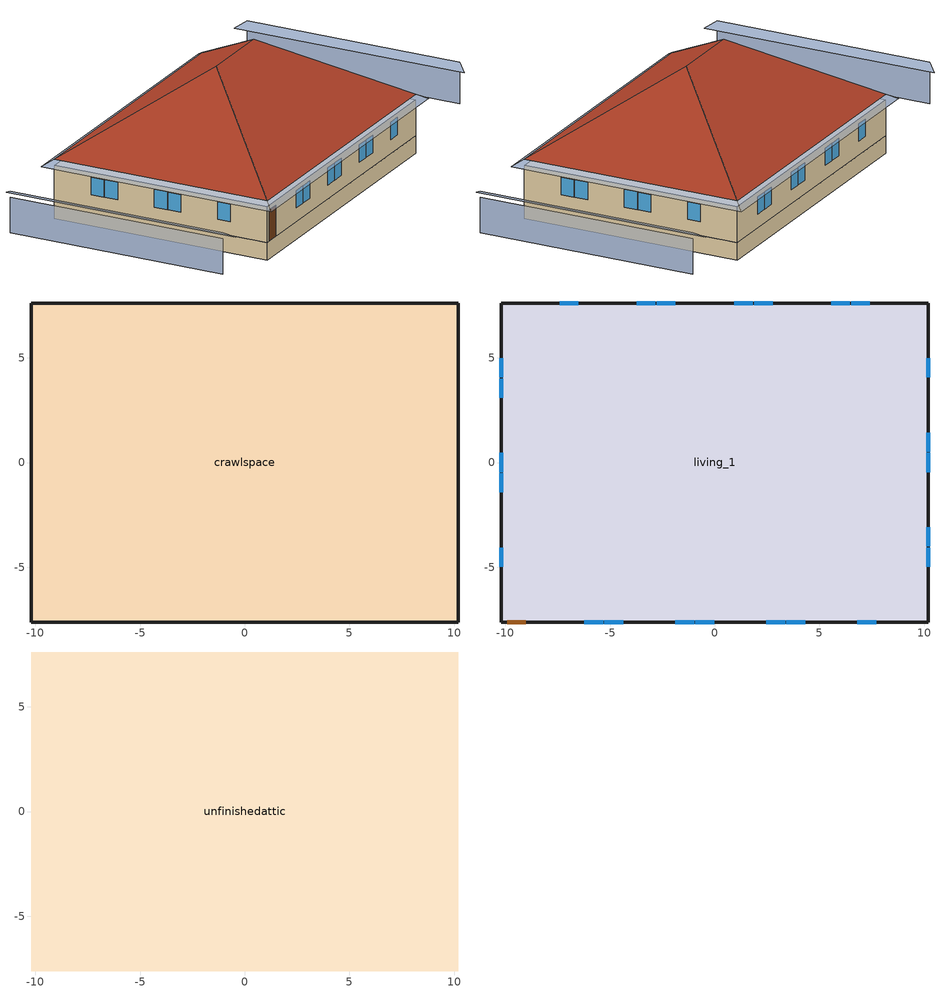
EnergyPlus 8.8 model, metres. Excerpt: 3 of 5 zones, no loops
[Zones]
crawlspace
 floor foundation (GrndUninsUnfinCSFloor): -10.21,7.62 10.21,7.62 10.21,-7.62 -10.21,-7.62 z-1.22
 wall outside (CSRimJoist): -10.21,7.62 -10.21,-7.62 10.21,-7.62 10.21,7.62 -10.21,7.62 z-0.27:0
 wall foundation (GrndInsUnfinCSWall): -10.21,7.62 -10.21,-7.62 10.21,-7.62 10.21,7.62 -10.21,7.62 z-1.22:0
living_1
 floor to crawlspace (UnfinCSInsFinFloor): -10.21,7.62 10.21,7.62 10.21,-7.62 -10.21,-7.62 z0
 wall outside (ExtInsFinWall): -10.21,7.62 -10.21,-7.62 10.21,-7.62 10.21,7.62 -10.21,7.62 z0:2.44
 window (left-Glass): -10.21,4.98 -10.21,4.07 / -10.21,4.01 -10.21,3.09 / -10.21,0.46 -10.21,-0.46 / -10.21,-0.52 -10.21,-1.43 / -10.21,-4.07 -10.21,-4.98 z0.91:2.13
 window (front-Glass): -6.23,-7.62 -5.34,-7.62 / -5.28,-7.62 -4.38,-7.62 / -1.88,-7.62 -0.99,-7.62 / -0.93,-7.62 -0.03,-7.62 / 2.47,-7.62 3.36,-7.62 / 3.42,-7.62 4.32,-7.62 / 6.82,-7.62 7.71,-7.62 z0.94:2.13
 window (right-Glass): 10.21,-4.01 10.21,-3.09 / 10.21,-4.98 10.21,-4.07 / 10.21,0.52 10.21,1.43 / 10.21,-0.46 10.21,0.46 / 10.21,4.07 10.21,4.98 z0.91:2.13
 window (back-Glass): 6.46,7.62 5.57,7.62 / 7.42,7.62 6.52,7.62 / 1.81,7.62 0.92,7.62 / 2.77,7.62 1.88,7.62 / -2.83,7.62 -3.73,7.62 / -1.88,7.62 -2.77,7.62 / -6.52,7.62 -7.42,7.62 z0.94:2.13
 door (livingDoors): -9.91,-7.62 -9.04,-7.62 z0:2.13
unfinishedattic
 floor to living_1 (FinInsUnfinUAFloor): -10.21,7.62 10.21,7.62 10.21,-7.62 -10.21,-7.62 z2.44
 roof outside (UnfinInsExtRoof): -10.21,-7.62,2.84 10.21,-7.62,2.84 2.59,0,7.92 -2.59,0,7.92; 10.21,-7.62,2.84 10.21,7.62,2.84 2.59,0,7.92; 10.21,7.62,2.84 -10.21,7.62,2.84 -2.59,0,7.92 2.59,0,7.92; -10.21,7.62,2.84 -10.21,-7.62,2.84 -2.59,0,7.92
shading: 16.31,7.62 16.31,-7.62 / -16.31,-7.62 -16.31,7.62 z0:2.44; -10.82,-8.23,2.44 10.82,-8.23,2.44 10.21,-7.62,2.84 -10.21,-7.62,2.84; 10.82,-8.23,2.44 10.82,8.23,2.44 10.21,7.62,2.84 10.21,-7.62,2.84; 10.82,8.23,2.44 -10.82,8.23,2.44 -10.21,7.62,2.84 10.21,7.62,2.84; -10.82,8.23,2.44 -10.82,-8.23,2.44 -10.21,-7.62,2.84 -10.21,7.62,2.84; -15.7,-8.23,2.44 -15.7,8.23,2.44 -16.31,7.62,2.84 -16.31,-7.62,2.84; 15.7,8.23,2.44 15.7,-8.23,2.44 16.31,-7.62,2.84 16.31,7.62,2.84
[Building]
Atlanta Hartsfield Intl Ap GA 3350 sqft: North Axis {deg}=180; Terrain=Suburbs; Loads Convergence Tolerance Value=0.05; Temperature Convergence Tolerance Value {deltaC}=0.05; Solar Distribution (FullExterior = Shading from/on exterior surfaces.  All interior direct solar falls on the floor and is absorbed according to the floor's absorptivity.  The reflected beam solar from the floor is added to the transmitted diffuse radiation, which is distributed uniformly to all interior surfaces.)=FullExterior; Maximum Number of Warmup Days=50
[Site:Location]
Atlanta Hartsfield Intl Ap GA: Latitude {deg}=33.63; Longitude {deg}=-84.43; Time Zone {hr}=-7; Elevation {m}=308
[Site:GroundTemperature:BuildingSurface]
12.6009, 10.8741, 10.7358, 11.5553, 14.8449, 18.1192, 20.9579, 22.7562, 22.9089, 21.4464, 18.6801, 15.5062
[Site:GroundTemperature:Deep]
16.6556, 16.6556, 16.6556, 16.6556, 16.6556, 16.6556, 16.6556, 16.6556, 16.6556, 16.6556, 16.6556, 16.6556
[Site:WaterMainsTemperature]
Calculation Method=Correlation; Annual Average Outdoor Air Temperature {C}=16.6556; Maximum Difference In Monthly Average Outdoor Air Temperature {deltaC}=22.5778
[SizingPeriod:WeatherFileDays]
Plant DD: Begin Month=1; Begin Day of Month=1; End Month=1; End Day of Month=1; Day of Week for Start Day=Tuesday; Use Weather File Daylight Saving Period=Yes; Use Weather File Rain and Snow Indicators=No
[Material] Roughness=Rough
Name | Thickness {m} | Conductivity {W/m-K} | Density {kg/m^3} | Specific Heat {J/kg-K} | Thermal Absorptance | Solar Absorptance | Visible Absorptance | Density {kg/m} | Visible Absorptance  (Rough estimate of mean value based on visible spectrum for white paint, from Introduction to Heat Transfer, 3rd Ed. by F.P.Incropera and D.P.DeWitt, Fig. 12.23)
CarpetBareLayer | 0.0127 | 0.0433444 | 54.468 | 1339.84 | 0.9 | 0.9
CeilingMass | 0.0127 | 0.160291 | 801 | 837.4 | 0.9 | 0.3 | 0.1
Concrete-8in | 0.2032 | 1.31141 | 2242.8 | 837.4 | 0.9
CrawlCeilingIns | 0.23495 | 2.59817 | 67.6416 | 1211.14
CSJoistandCavity | 0.23495 | 0.211257 | 108.739 | 1149.39
CWallIns | 0.0254 | 0.02885 | 32.04 | 1214.23
DoorMaterial | 0.04445 | 0.0612267 | 512.64 | 1214.23
ExteriorFinish | 0.009525 | 0.089435 | 177.822 | 1046.75 | 0.9 | 0.3 | 0.3
ExtWallMass; PartitionWallMass | 0.0127 | 0.160291 | 801 | 837.4 | 0.9 | 0.5 | 0.1
FloorMass | 0.015875 | 0.115458 | 544.68 | 1214.23 | 0.9 | 0.6
Plywood-1_2in | 0.0127 | 0.115458 | 512.64 | 1214.23
Plywood-3_2in | 0.0381 | 0.115458 | 512.64 | 1214.23
Plywood-3_4in | 0.01905 | 0.115458 | 512.64 | 1214.23
RoofingMaterial | 0.0094488 | 0.162714 | 1121.4 | 1465.45 | 0.91 | 0.85 | 0.85
Soil-1in | 0.0254 | 1.731 | 1842.3 | 418.7
StudandAirWall | 0.0889 | 0.442568 | 82.9864 | 1211.8
StudandCavity | 0.0889 | 0.054245 | 162.403 | 1178.92
UAAdditionalCeilingIns | 0.128269 | 0.0411113 | 16.02 | 1046.75
UARoofIns | 0.18415 | 8.12497 | 36.9521 | 1208.18
UATrussandIns | 0.0889 | 0.0436674 | 50.7834 | 1165.1
LivingFurnitureMaterial | 0.1524 | 0.115458 |  | 1214.23 | 0.9 | 0.6 |  | 640.8 | 0.1
[Construction]
GrndInsUnfinCSWall: Concrete-8in
GrndUninsUnfinCSFloor: Soil-1in
UnfinCSInsFinFloor: CrawlCeilingIns, Plywood-3_4in, FloorMass, CarpetBareLayer
CSRimJoist: ExteriorFinish, Plywood-3_2in, CSJoistandCavity
ExtInsFinWall: ExteriorFinish, Plywood-1_2in, StudandCavity, ExtWallMass
FinUninsFinWall: PartitionWallMass, StudandAirWall, PartitionWallMass
FinInsUnfinUAFloor: CeilingMass, UATrussandIns, UAAdditionalCeilingIns
UnfinInsExtRoof: RoofingMaterial, Plywood-3_4in, UARoofIns
Front-Glass: Front-Win
Back-Glass: Back-Win
Left-Glass: Left-Win
Right-Glass: Right-Win
LivingDoors: DoorMaterial
LivingFurniture: LivingFurnitureMaterial
[WindowMaterial:SimpleGlazingSystem] U-Factor {W/m2-K}=2.09529; Solar Heat Gain Coefficient=0.210721
Front-Win; Back-Win; Left-Win; Right-Win
[WindowProperty:ShadingControl]
WindowShadingControl: Shading Type=InteriorShade; Shading Control Type=OnIfScheduleAllows; Schedule=WindowShadingSchedule; Shading Control is Scheduled=Yes; Glare Control is Active=No; Shading Device Material=CoolingShade
[WindowMaterial:Shade]
CoolingShade: Solar Transmittance=0.999; Solar Reflectance=0.00099; Visible Transmittance=0.999; Visible Reflectance=0.00099; Thermal Hemispherical Emissivity=0.00001; Thermal Transmittance=0.999; Thickness {m}=0.0001; Conductivity {W/m-K}=10000; Shade to Glass Distance {m}=0.001; Top Opening Multiplier=0; Bottom Opening Multiplier=0; Left-Side Opening Multiplier=0; Right-Side Opening Multiplier=0; Airflow Permeability=0
[Foundation:Kiva:Settings]
Soil Conductivity {W/m-K}=1.731; Soil Density {kg/m3}=1842.3; Soil Specific Heat {J/kg-K}=418.7; Ground Solar Absorptivity=0.9; Ground Thermal Absorptivity=0.9; Ground Surface Roughness {m}=0.03; Far-Field Width {m}=25; Deep-Ground Boundary Condition=ZeroFlux; Deep-Ground Depth {m}=40; Minimum Cell Dimension {m}=0.02; Maximum Cell Growth Coefficient=1.5; Simulation Timestep=Hourly
[EnergyManagementSystem:Sensor]
Sensor_HeatingSeasonSchedule: HeatingSeasonSchedule; Schedule Value
Sensor_CoolingSeasonSchedule: CoolingSeasonSchedule; Schedule Value
CeilingFan_sch_1: CeilingFan_1; Schedule Value
Hout_1: Site Outdoor Air Enthalpy
Pbar_1: Site Outdoor Air Barometric Pressure
Wout_1: Site Outdoor Air Humidity Ratio
Vwind_1: Site Wind Speed
WH_sch_1: AlwaysOn; Schedule Value
Range_sch_1: RangeHood_1; Schedule Value
Bath_sch_1: BathExhaust_1; Schedule Value
Clothes_dryer_sch_1: ClothesDryerExhaust_1; Schedule Value
NVAvail_1: NatVent_1; Schedule Value
NVSP_1: NatVentTemp_1; Schedule Value
AHZone_T_Sensor_1: crawlspace; Zone Air Temperature
AHZone_W_Sensor_1: crawlspace; Zone Mean Air Humidity Ratio
PVPwr: PV System; Generator Produced DC Electric Power
S_LeakSens_1: SupplySensibleLeakageToLiving_1; Other Equipment Convective Heating Energy
S_LeakLat_1: SupplyLatentLeakageToLiving_1; Other Equipment Latent Gain Energy
S_CondSens_1: SupplyDuctConductionToLiving_1; Other Equipment Convective Heating Energy
R_LeakSens_1: ReturnSensibleLeakageEquip_1; Other Equipment Convective Heating Energy
R_LeakLat_1: ReturnLatentLeakageEquip_1; Other Equipment Latent Gain Energy
R_CondSens_1: ReturnDuctConductionToPlenum_1; Other Equipment Convective Heating Energy
Q_H_FuelOil_1: EMS; Heating FuelOil_1
Q_H_Propane_1: EMS; Heating Propane_1
pv_generation_bldg_1: Photovoltaic:ElectricityProduced
pv_inverter_losses_1: PowerConversion:ElectricityProduced
[EnergyManagementSystem:Actuator]
SupplyFanAvailabilityOverride_1: SupplyFanAvailability_1; Schedule:Constant; Schedule Value
CeilingFanScheduleOverride_1: CeilingFansMaster_1; Schedule:Constant; Schedule Value
WholeHouseFanPowerOverride_1: House Exhaust Fan Load_1; ElectricEquipment; Electric Power Level
RangeHoodFanPowerOverride_1: Range Hood Fan Load_1; ElectricEquipment; Electric Power Level
BathExhaustFanPowerOverride_1: Bath Exhaust Fan Load_1; ElectricEquipment; Electric Power Level
NatVentFlow_1: Natural Ventilation_1; Zone Ventilation; Air Exchange Flow Rate
InfilFlow_1: Living Infiltration_1; Zone Infiltration; Air Exchange Flow Rate
SupplyLeakSensibleActuator_1: SupplySensibleLeakageToLiving_1; OtherEquipment; Power Level
SupplyLeakLatentActuator_1: SupplyLatentLeakageToLiving_1; OtherEquipment; Power Level
SupplyDuctLoadToLivingActuator_1: SupplyDuctConductionToLiving_1; OtherEquipment; Power Level
ConductionToAHZoneActuator_1: SupplyDuctConductionToAHZone_1; OtherEquipment; Power Level
ReturnDuctLoadToPlenumActuator_1: ReturnDuctConductionToPlenum_1; OtherEquipment; Power Level
ReturnConductionToAHZoneActuator_1: ReturnDuctConductionToAHZone_1; OtherEquipment; Power Level
SensibleLeakageToAHZoneActuator_1: SupplySensibleLeakageToAHZone_1; OtherEquipment; Power Level
LatentLeakageToAHZoneActuator_1: SupplyLatentLeakageToAHZone_1; OtherEquipment; Power Level
ReturnSensibleLeakageActuator_1: ReturnSensibleLeakageEquip_1; OtherEquipment; Power Level
ReturnLatentLeakageActuator_1: ReturnLatentLeakageEquip_1; OtherEquipment; Power Level
AHZoneToLivingFlowRateActuator_1: AHZoneToLivingZoneMixing_1; ZoneMixing; Air Exchange Flow Rate
LivingToAHZoneFlowRateActuator_1: LivingZoneToAHZoneMixing_1; ZoneMixing; Air Exchange Flow Rate
InvEff: InverterCurve; Curve; Curve Result
[EnergyManagementSystem:ProgramCallingManager]
FanAvailabilityProgramManager_1: AfterPredictorBeforeHVACManagers; SupplyFanScheduleProgram_1
CeilingFanProgramManager_1: BeginTimestepBeforePredictor; CeilingFanScheduleProgram_1
AirflowCalculator_1: BeginTimestepBeforePredictor; InfiltrationProgram_1; NaturalVentilationProgram_1
DuctLeakageCallingManager_1: EndOfSystemTimestepAfterHVACReporting; DuctLeakageProgram_1
PVInverterProgramManager: InsideHVACSystemIterationLoop; PVInverterProgram
DeliveredHeatingCoolingManager_1: EndOfSystemTimestepAfterHVACReporting; DeliveredHeatingCoolingProgram_1
HVACOutputReporting: EndOfSystemTimestepBeforeHVACReporting; HeatingFuelConversionProgram_1; HeatingElectricityProgram_1; WaterHeatingFuelConversionProgram_1; ZeroMeterProgram
ApportionPVtoUnitsManager_1: EndOfSystemTimestepAfterHVACReporting; ApportionPVtoUnits_1
[EnergyManagementSystem:Program]
SupplyFanScheduleProgram_1: Set SupplyFanAvailabilityOverride_1 = 1; If (Sensor_HeatingSeasonSchedule == 0) && (SensibleLoadPredicted_1 > 0); Set SupplyFanAvailabilityOverride_1 = 0; ElseIf (Sensor_CoolingSeasonSchedule == 0) && (SensibleLoadPredicted_1 < 0); Set SupplyFanAvailabilityOverride_1 = 0; ElseIf SensibleLoadPredicted_1 == 0; Set SupplyFanAvailabilityOverride_1 = 0; EndIf
CeilingFanScheduleProgram_1: If CeilingFan_sch_1 == 0; Set CeilingFanScheduleOverride_1 = 0; ElseIf Tin_1 <23.8333333333; Set CeilingFanScheduleOverride_1 = 0; Else; Set CeilingFanScheduleOverride_1 = 1; EndIf
InfiltrationProgram_1: Set p_m = 0.14; Set p_s = 0.22; Set s_m = 270; Set s_s = 370; Set z_m = 9.99744; Set z_s = 2.4384; Set f_t = (((s_m/z_m)^p_m)*((z_s/s_s)^p_s)); Set VwindL_1 = (f_t*Vwind_1); Set Tdiff = Tin_1 - Tout_1; Set DeltaT = (@Abs Tdiff); Set c = 0.108685759481; Set Cs = 0.0792470481173; Set Cw = 0.141245992202; Set n = 0.67; Set sft = (f_t*0.7); Set Qn = (((c*Cs*(DeltaT^n))^2)+(((c*Cw)*((sft*Vwind_1)^(2*n)))^2))^0.5; Set Tdiff = Tin_1 - Tout_1; Set DeltaT = (@Abs Tdiff); Set QWHV_1 = WH_sch_1*0.03350826824; Set Qrange_1 = Range_sch_1*0.047194744; Set Qdryer_1 = Clothes_dryer_sch_1*0.047194744; Set Qbath_1 = Bath_sch_1*0.070792116; Set QhpwhOut = 0; Set QhpwhIn = 0; Set QductsOut = DuctLeakExhaustFanEquivalent_1; Set QductsIn = DuctLeakSupplyFanEquivalent_1; Set Qout = QWHV_1+Qrange_1+Qbath_1+Qdryer_1+QhpwhOut+QductsOut; Set Qin = QhpwhIn+QductsIn; Set Qu = (@Abs (Qout - Qin)); Set Qb = (@Min Qout Qin); Set faneff_wh = 0.94389488; Set WholeHouseFanPowerOverride_1= (QWHV_1*300)/faneff_wh; Set faneff_sp = 0.47194744; Set RangeHoodFanPowerOverride_1 = (Qrange_1*300)/faneff_sp; Set BathExhaustFanPowerOverride_1 = (Qbath_1*300)/faneff_sp; Set Q_acctd_for_elsewhere = QhpwhOut + QhpwhIn + QductsOut + QductsIn; Set InfilFlow_1 = (((Qu^2) + (Qn^2))^0.5) - Q_acctd_for_elsewhere; Set InfilFlow_1 = (@Max InfilFlow_1 0); Set InfilFlow_display_1 = (((Qu^2) + (Qn^2))^0.5) - Qu; Set InfMechVent_1 = Qb + InfilFlow_1
NaturalVentilationProgram_1: Set Tdiff = Tin_1 - Tout_1; Set DeltaT = (@Abs Tdiff); Set Phiout = (@RhFnTdbWPb Tout_1 Wout_1 Pbar_1); Set Hin = (@HFnTdbRhPb Tin_1 Phiin_1 Pbar_1); Set NVArea = 10330.5206683; Set Cs =0.0000896302038946; Set Cw =0.0000615821966578; Set MaxNV = 4.21606379733; Set MaxHR = 0.0115; Set MaxRH = 0.7; Set SGNV = (NVAvail_1*NVArea)*((((Cs*DeltaT)+(Cw*(Vwind_1^2)))^0.5)/1000); If (Wout_1 < MaxHR) && (Phiout < MaxRH) && (Tin_1 > NVSP_1); Set NVadj1 = (Tin_1 - NVSP_1)/(Tin_1 - Tout_1); Set NVadj2 = (@Min NVadj1 1); Set NVadj3 = (@Max NVadj2 0); Set NVadj = SGNV*NVadj3; Set NatVentFlow_1 = (@Min NVadj MaxNV); Else; Set NatVentFlow_1 = 0; EndIf
DuctLeakageProgram_1: Set AH_MFR_1 = AH_MFR_Sensor_1; Set Fan_RTF_1 = Fan_RTF_Sensor_1; Set AH_VFR_1 = AH_VFR_Sensor_1; Set AH_Tout_1 = AH_Tout_Sensor_1; Set AH_Wout_1 = AH_Wout_Sensor_1; Set RA_T_1 = RA_T_Sensor_1; Set RA_W_1 = RA_W_Sensor_1; Set AHZone_T_1 = AHZone_T_Sensor_1; Set AHZone_W_1 =  AHZone_W_Sensor_1; Run CalculateDuctLeakage_1; Set SupplyLeakSensibleActuator_1 = SupplyLeakSensibleLoad_1; Set SupplyLeakLatentActuator_1 = SupplyLeakLatentLoad_1; Set SupplyDuctLoadToLivingActuator_1 = SupplyDuctLoadToLiving_1; Set ConductionToAHZoneActuator_1 = ConductionToAHZone_1; Set SensibleLeakageToAHZoneActuator_1 = SensibleLeakageToAHZone_1; Set LatentLeakageToAHZoneActuator_1 = LatentLeakageToAHZone_1; Set ReturnSensibleLeakageActuator_1 = ReturnSensibleLeakage_1; Set ReturnLatentLeakageActuator_1 = ReturnLatentLeakage_1; Set ReturnDuctLoadToPlenumActuator_1 = ReturnDuctLoadToPlenum_1; Set ReturnConductionToAHZoneActuator_1 = ReturnConductionToAHZone_1; Set AHZoneToLivingFlowRateActuator_1 = AHZoneToLivingFlowRate_1; Set LivingToAHZoneFlowRateActuator_1 = LivingToAHZoneFlowRate_1
PVInverterProgram: Set PLR = PVPwr/6000.0; If PLR > 0; Set InvEff1 = PLR*0.96; Set InvEff2 = InvEff1 - 0.003; Set InvEff = InvEff2/PLR; Else; Set InvEff = 0; EndIf
DeliveredHeatingCoolingProgram_1: Set StepsPerHour = ZoneTimeStep / SystemTimeStep; Set HPWH_sens_clg_1 = 0; Set HPWH_lat_clg_1 = 0; Set d1 = D_MixSensLoss_1; Set d2 = D_MixSensGain_1; Set d3 = D_MixLatLoss_1; Set d4 = D_MixLatGain_1; Set d5 = S_LeakSens_1; Set d6 = S_LeakLat_1; Set d7 = S_CondSens_1; Set d8 = R_LeakSens_1; Set d9 = R_LeakLat_1; Set d10 = R_CondSens_1; Set EMSHeatingDuctLosses_1 = (@Max 0  ((d2 - d1) - d5 - d7 - d8 - d10)); Set EMSCoolingDuctLossesSens_1 = (@Max 0  ((d2 - d1) + d5 + d7 + d8 + d10)); Set EMSCoolingDuctLossesLatent_1 = (@Max 0  ((d4 - d3) + d6 + d9)); Set E_supp = 0; Set E_supp_fb = 0; Set DeliveredHeatingHP = 0; Set DeliveredHeating_fb = 0; Set SC_fb = 0; Set LC_fb = 0; Set x = DeliveredHeating_1 + DeliveredHeatingHP + DeliveredHeating_fb; Set EMSDeliveredHeatingInclDucts_1 = x * StepsPerHour; Set EMSDeliveredHeatingSupp_1 = (E_supp + E_supp_fb) * StepsPerHour; Set EMSDeliveredCoolingSensInclDucts_1 = (CoilSensibleCooling_1 + SC_fb) * StepsPerHour; If (x + E_supp + E_supp_fb) > 0; Set f_supp = (E_supp + E_supp_fb) / (x + E_supp + E_supp_fb); Else; Set f_supp = 0; EndIf; Set EMSDeliveredHeating_1 = EMSDeliveredHeatingInclDucts_1-(EMSHeatingDuctLosses_1*(1-f_supp)); Set EMSDeliveredHeatingSupp_1 = EMSDeliveredHeatingSupp_1-(EMSHeatingDuctLosses_1*f_supp); Set EMSDeliveredHeatingWithSupp_1 = EMSDeliveredHeating_1 + EMSDeliveredHeatingSupp_1; Set EMSDeliveredCoolingSens_1 = EMSDeliveredCoolingSensInclDucts_1 - EMSCoolingDuctLossesSens_1; Set DehumRemovedWater = 0; Set EMSDeliveredCoolingLatentHVAC_1 = (CoilLatentCooling_1 + LC_fb) - EMSCoolingDuctLossesLatent_1; Set EMSDeliveredCoolingLatentDehum_1 = DehumRemovedWater * 2454031.86336; Set EMSDeliveredCoolingLatentHVAC_1 = EMSDeliveredCoolingLatentHVAC_1 * StepsPerHour; Set EMSDeliveredCoolingLatentDehum_1 = EMSDeliveredCoolingLatentDehum_1 * StepsPerHour; Set HVACPumpE = 0; Set HVACFanE_fb = 0; If HVACFanE_1 > 0 || HVACFanE_fb > 0; If EMSDeliveredHeating_1 > 0; Set HVACFanPumpE_Heat_1 = ((HVACFanE_1 + HVACFanE_fb)*1); Set HVACFanPumpE_Cool_1 = 0; ElseIf EMSDeliveredCoolingSens_1 > 0; Set HVACFanPumpE_Heat_1 = 0; Set HVACFanPumpE_Cool_1 = ((HVACFanE_1 + HVACFanE_fb)*1); EndIf; Else; Set HVACFanPumpE_Heat_1 = 0; Set HVACFanPumpE_Cool_1 = 0; EndIf
ZeroMeterProgram: Set EMSZeroMeter = 0
HeatingFuelConversionProgram_1: Set Q_heat_HP = 0; Set Q_heat_fb = 0; Set Q_FuelOil_1 = 0; Set Q_Propane_1 = 0; Set Q_Gas_1 = Q_heat_1 + Q_pilot_1
[Zone]
Name | Type | Multiplier | Ceiling Height {m} | Volume {m3} | Floor Area {m2}
living_1 | 1 | 1 | 2.4384 | 758.891 | 311.225
crawlspace | 1 | 1 | 1.2192 | 379.446 | 311.225
unfinishedattic |  |  | 5.0801 | 593.879 | 311.225
Dummy |  |  | 0 | 0 | 0
RA Duct Zone_1 |  |  | 0 | 3.5573 | 0
[People]
Living People_1: Zone=living_1; Number of People Schedule=Occupancy_1; Number of People Calculation Method=People; Number of People=3.23; Fraction Radiant=0.32; Sensible Heat Fraction=0.573; Activity level Schedule=OccupantActivity_1; Carbon Dioxide Generation Rate=0; Enable ASHRAE 55 Comfort Warnings=No; Mean Radiant Temperature Calculation Type=ZoneAveraged
[Lights]
Living HW & Plugin Lighting_1: Zone=living_1; Schedule=InteriorLighting_1; Design Level Calculation Method=LightingLevel; Lighting Level {W}=662.331; Return Air Fraction=0; Fraction Radiant=0.6; Fraction Visible=0.2; Fraction Replaceable=0
[ElectricEquipment] Zone=living_1; Design Level Calculation Method=EquipmentLevel
Name | Schedule | Design Level {W} | Fraction Latent | Fraction Radiant | Fraction Lost | Fraction Lost (remainder goes to space)
Refrigerator_1 | Refrigerator_1 | 65.0889 | 0 | 0 | 0
CeilingFans_1 | CeilingFansMaster_1 | 0 | 0 | 0.558 | 0
Misc Elec Load_1 | Total_Mels_1 | 543.355 | 0.021 | 0.558 | 0.049
Cooking Range_1 | CookingRange_1 | 262.457 | 0.3 | 0.24 | 0.3
Clothes Washer_1 | ClothesWasher_1 | 8027.91 | 0 | 0.48 | 0.2
Clothes Dryer_1 | ClothesDryer_1 | 318.13 | 0.05 | 0.09 | 0.8
Dishwasher_1 | Dishwasher_1 | 10589.5 | 0.15 | 0.36 | 0.25
House Exhaust Fan Load_1 | AlwaysOn | 0 | 0 | 0 |  | 1
Range Hood Fan Load_1; Bath Exhaust Fan Load_1 | AlwaysOn | 0 | 0 | 0 | 1
[GasEquipment]
Misc Gas Load_1: Zone=living_1; Schedule=Total_Mgls_1; Design Level Calculation Method=EquipmentLevel; Design Level {W}=0; Fraction Latent=0; Fraction Radiant=0; Fraction Lost=0; Carbon Dioxide Generation Rate=0
[OtherEquipment] Fuel Type=None; Design Level Calculation Method=EquipmentLevel; Fraction Radiant=0; Fraction Lost=0
Name | Zone | Schedule | Design Level {W} | Fraction Latent
SinkHeatGain_1 | living_1 | Sinks_1 | 2203.67 | 0.312381
ShowerHeatGain_1 | living_1 | Showers_1 | 8987.49 | 0.487248
BathHeatGain_1 | living_1 | Baths_1 | 7944.58 | 0
DHWDistHeatGain_1 | living_1 | DHWDist_1 | 116.17 | 0
SupplySensibleLeakageToLiving_1; SupplyDuctConductionToLiving_1 | living_1 | AlwaysOn | 0 | 0
SupplyLatentLeakageToLiving_1 | living_1 | AlwaysOn | 0 | 1
SupplyDuctConductionToAHZone_1; ReturnDuctConductionToAHZone_1; SupplySensibleLeakageToAHZone_1 | crawlspace | AlwaysOn | 0 | 0
ReturnDuctConductionToPlenum_1; ReturnSensibleLeakageEquip_1 | RA Duct Zone_1 | AlwaysOn | 0 | 0
SupplyLatentLeakageToAHZone_1 | crawlspace | AlwaysOn | 0 | 1
ReturnLatentLeakageEquip_1 | RA Duct Zone_1 | AlwaysOn | 0 | 1
[ZoneInfiltration:FlowCoefficient]
Living Infiltration_1: Zone=living_1; Schedule=AlwaysOn; Flow Coefficient {m/s-Pa^n)=1; Stack Coefficient {Pa^n/K^n}=1; Pressure Exponent=1; Wind Coefficient {Pa^n-s^n/m^n}=1; Shelter Factor  (From Walker and Wilson (1998) (eq. 16))=1
[ZoneVentilation:DesignFlowRate]
Natural Ventilation_1: Zone=living_1; Shedule=NatVent_1; Design Flow Rate Calculation Method=Flow/Zone; Design Flow rate {m^3/s}=0.001; Ventilation Type=Natural; Fan Pressure Rise {Pa} (Fan Energy is accounted for in Fan:ZoneExhaust)=0; Fan Total Efficiency=1; Constant Term Coefficient=1; Temperature Term Coefficient=0; Velocity Term Coefficient=0; Velocity Squared Term Coefficient=0
[InternalMass] Zone=living_1
Name | Construction | Surface Area of partition walls not yet defined {m} (Includes both sides of the wall) | Surface Area {m}
LivingPartition_1 | FinUninsFinWall | 311.225
LivingSpaceFurniture_1 | LivingFurniture |  | 124.49
[Exterior:Lights]
Exterior Lighting_1: Schedule=ExteriorLighting_1; Design Level {W}=149.662; Control Option=ScheduleNameOnly
[ZoneInfiltration:DesignFlowRate]
CSInfiltration: Zone=crawlspace; Schedule=AlwaysOn; Design Flow Rate Calculation Method=AirChanges/Hour; Air Changes per Hour {1/hr}=0; Constant Term Coefficient=1; Temperature Term Coefficient=0; Velocity Term Coefficient=0; Velocity Squared Term Coefficient=0
[ZoneInfiltration:EffectiveLeakageArea]
UAtcInfiltration: Zone=unfinishedattic; Schedule=AlwaysOn; Effective Air Leakage Area {cm}=10363.8; Stack Coefficient {(L/s)/(cm^4-K)}=0.000353043; Wind Coefficient {(L/s)/(cm^4-(m/s))}=4.29136e-05
[Foundation:Kiva]
Crawlspace Foundation 1: Interior Vertical Insulation Material=CWallIns; Interior Vertical Insulation Depth {m}=1.2192; Wall Height Above Grade {m}=0.2032; Wall Depth Below Grade {m}=0.2032
[SurfaceProperty:ExposedFoundationPerimeter]
Floor1: Exposed Perimeter Calculation Method=TotalExposedPerimeter; Total Exposed Perimeter {m}=71.3232
[ZoneMixing] Schedule=AlwaysOn; Design Flow Rate Calculation Method=Flow/Zone; Design Flow Rate (set by EMS)=0
Name | Zone | Source Zone
AHZoneToLivingZoneMixing_1 | living_1 | crawlspace
LivingZoneToAHZoneMixing_1 | crawlspace | living_1
[Schedule:Constant]
Name | Schedule Type | Hourly Value
AlwaysOn | FRACTION | 1
CeilingFansMaster_1 | ON/OFF | 1
OccupantActivity_1 | MULTIPLIER | 112.55
[Schedule:Day:Hourly]
ClothesDryerDayMult0_1: FRACTION, 0.100913, 0.0605475, 0.040365, 0.0201825, 0.040365, 0.0605475, 0.16146, 0.32292, 0.48438, 0.686205, 0.787118, 0.817391, 0.746753, 0.676114, 0.575201, 0.615566, 0.555019, 0.544928, 0.514654, 0.514654, 0.524745, 0.544928, 0.444015, 0.24219
ClothesDryerDayMult1_1; NatVentOff-Day_1; OccupancyVacationDay_1; WindowShadingSchedule01d; WindowShadingSchedule02d; WindowShadingSchedule03d; WindowShadingSchedule11d; WindowShadingSchedule12d: FRACTION, 0, 0, 0, 0, 0, 0, 0, 0, 0, 0, 0, 0, 0, 0, 0, 0, 0, 0, 0, 0, 0, 0, 0, 0
ClothesDryerDayMult2_1: FRACTION, 0.123457, 0.0740741, 0.0493827, 0.0246914, 0.0493827, 0.0740741, 0.197531, 0.395062, 0.592593, 0.839506, 0.962963, 1, 0.91358, 0.82716, 0.703704, 0.753086, 0.679012, 0.666667, 0.62963, 0.62963, 0.641975, 0.666667, 0.54321, 0.296296
CookingRangeWkDay01_1; CookingRangeWkDay02_1; CookingRangeWkDay12_1; CookingRangeWkEnd01_1; CookingRangeWkEnd02_1; CookingRangeWkEnd12_1: FRACTION, 0.0466667, 0.0466667, 0.0266667, 0.0266667, 0.0466667, 0.0733333, 0.166667, 0.28, 0.306667, 0.32, 0.28, 0.333333, 0.38, 0.306667, 0.38, 0.293333, 0.613333, 1, 0.78, 0.4, 0.233333, 0.166667, 0.106667, 0.0733333
CookingRangeWkDay03_1; CookingRangeWkDay05_1; CookingRangeWkEnd03_1; CookingRangeWkEnd05_1: FRACTION, 0.0421574, 0.0421574, 0.0240899, 0.0240899, 0.0421574, 0.0662473, 0.150562, 0.252944, 0.277034, 0.289079, 0.252944, 0.301124, 0.343282, 0.277034, 0.343282, 0.264989, 0.554069, 0.903373, 0.704631, 0.361349, 0.210787, 0.150562, 0.0963598, 0.0662473
CookingRangeWkDay04_1; CookingRangeWkEnd04_1: FRACTION, 0.0419872, 0.0419872, 0.0239927, 0.0239927, 0.0419872, 0.0659799, 0.149954, 0.251923, 0.275916, 0.287912, 0.251923, 0.299909, 0.341896, 0.275916, 0.341896, 0.26392, 0.551832, 0.899727, 0.701787, 0.359891, 0.209936, 0.149954, 0.0959708, 0.0659799
CookingRangeWkDay06_1; CookingRangeWkDay09_1; CookingRangeWkEnd06_1; CookingRangeWkEnd09_1: FRACTION, 0.0378608, 0.0378608, 0.0216348, 0.0216348, 0.0378608, 0.0594956, 0.135217, 0.227165, 0.2488, 0.259617, 0.227165, 0.270435, 0.308295, 0.2488, 0.308295, 0.237982, 0.4976, 0.811304, 0.632817, 0.324521, 0.189304, 0.135217, 0.086539, 0.0594956
CookingRangeWkDay07_1; CookingRangeWkDay08_1; CookingRangeWkEnd07_1; CookingRangeWkEnd08_1: FRACTION, 0.0381161, 0.0381161, 0.0217806, 0.0217806, 0.0381161, 0.0598967, 0.136129, 0.228696, 0.250477, 0.261367, 0.228696, 0.272258, 0.310374, 0.250477, 0.310374, 0.239587, 0.500954, 0.816773, 0.637083, 0.326709, 0.19058, 0.136129, 0.0871225, 0.0598967
CookingRangeWkDay10_1; CookingRangeWkDay11_1; CookingRangeWkEnd10_1; CookingRangeWkEnd11_1: FRACTION, 0.0461562, 0.0461562, 0.026375, 0.026375, 0.0461562, 0.0725311, 0.164844, 0.276937, 0.303312, 0.3165, 0.276937, 0.329687, 0.375843, 0.303312, 0.375843, 0.290125, 0.606624, 0.989061, 0.771468, 0.395624, 0.230781, 0.164844, 0.1055, 0.0725311
DHWDistDay_1: FRACTION, 0.078424, 0.0392749, 0.00981873, 0.00981873, 0.0392749, 0.274547, 0.941213, 1, 0.960725, 0.843152, 0.764728, 0.60788, 0.529456, 0.470544, 0.470544, 0.411757, 0.548968, 0.725453, 0.86279, 0.823515, 0.745091, 0.60788, 0.529456, 0.294058
ExteriorLighting01Alldays_1; InteriorLighting01Alldays_1: FRACTION, 0.123524, 0.0741147, 0.0494098, 0.0494098, 0.0549325, 0.150728, 0.353869, 0.447812, 0.475898, 0.48919, 0.475889, 0.457462, 0.444161, 0.440247, 0.441143, 0.45168, 0.49502, 0.614418, 0.81466, 0.986075, 0.980255, 0.802805, 0.487068, 0.248769
ExteriorLighting02Alldays_1; InteriorLighting02Alldays_1: FRACTION, 0.123524, 0.0741147, 0.0494098, 0.0494098, 0.05465, 0.14932, 0.350561, 0.443626, 0.469166, 0.48005, 0.466874, 0.448618, 0.435442, 0.431565, 0.431902, 0.437989, 0.464749, 0.546739, 0.709054, 0.89806, 0.979408, 0.881108, 0.532675, 0.248769
ExteriorLighting03Alldays_1; InteriorLighting03Alldays_1: FRACTION, 0.123524, 0.0741147, 0.0494098, 0.0494098, 0.0538781, 0.14547, 0.341525, 0.432191, 0.450994, 0.45552, 0.442683, 0.424898, 0.412061, 0.408284, 0.408383, 0.412342, 0.430137, 0.487954, 0.614987, 0.792867, 0.92225, 0.90186, 0.561693, 0.248769
ExteriorLighting04Alldays_1; InteriorLighting04Alldays_1: FRACTION, 0.123524, 0.0741147, 0.0494098, 0.0494098, 0.0528236, 0.140213, 0.32918, 0.416569, 0.426691, 0.42305, 0.410677, 0.393535, 0.381162, 0.377521, 0.377203, 0.377657, 0.380479, 0.393515, 0.436637, 0.536808, 0.693512, 0.84001, 0.607415, 0.248769
ExteriorLighting05Alldays_1; InteriorLighting05Alldays_1: FRACTION, 0.123524, 0.0741147, 0.0494098, 0.0494098, 0.0517692, 0.134955, 0.316836, 0.400948, 0.402987, 0.39178, 0.379871, 0.363372, 0.351463, 0.347959, 0.34765, 0.348024, 0.350215, 0.360051, 0.392637, 0.471063, 0.604048, 0.751223, 0.576272, 0.248769
ExteriorLighting06Alldays_1; InteriorLighting06Alldays_1: FRACTION, 0.123524, 0.0741147, 0.0494098, 0.0494098, 0.0509973, 0.131105, 0.307799, 0.389512, 0.386015, 0.36965, 0.358081, 0.342052, 0.330483, 0.327079, 0.326785, 0.327169, 0.329209, 0.337797, 0.365199, 0.430634, 0.544723, 0.681986, 0.546049, 0.248769
ExteriorLighting07Alldays_1; InteriorLighting07Alldays_1: FRACTION, 0.123524, 0.0741147, 0.0494098, 0.0494098, 0.0507147, 0.129697, 0.304492, 0.385326, 0.379884, 0.361711, 0.350266, 0.33441, 0.322965, 0.319597, 0.319306, 0.319682, 0.321685, 0.330145, 0.357228, 0.422124, 0.535707, 0.673028, 0.541866, 0.248769
ExteriorLighting08Alldays_1; InteriorLighting08Alldays_1: FRACTION, 0.123524, 0.0741147, 0.0494098, 0.0494098, 0.0509973, 0.131105, 0.307799, 0.389512, 0.386015, 0.36965, 0.358081, 0.342052, 0.330483, 0.327079, 0.326785, 0.327208, 0.329634, 0.340326, 0.375069, 0.456978, 0.592648, 0.738107, 0.567322, 0.248769
ExteriorLighting09Alldays_1; InteriorLighting09Alldays_1: FRACTION, 0.123524, 0.0741147, 0.0494098, 0.0494098, 0.0517692, 0.134955, 0.316836, 0.400948, 0.402987, 0.39178, 0.379871, 0.363372, 0.351463, 0.347959, 0.347702, 0.348579, 0.353449, 0.373609, 0.433065, 0.55494, 0.718983, 0.838786, 0.58844, 0.248769
ExteriorLighting10Alldays_1; InteriorLighting10Alldays_1: FRACTION, 0.123524, 0.0741147, 0.0494098, 0.0494098, 0.0528236, 0.140213, 0.32918, 0.416569, 0.426691, 0.42305, 0.410677, 0.393535, 0.381162, 0.377521, 0.377389, 0.379522, 0.390427, 0.430683, 0.532266, 0.700127, 0.860468, 0.897008, 0.575204, 0.248769
ExteriorLighting11Alldays_1; InteriorLighting11Alldays_1: FRACTION, 0.123524, 0.0741147, 0.0494098, 0.0494098, 0.0538781, 0.14547, 0.341525, 0.432191, 0.450994, 0.45552, 0.442683, 0.424898, 0.412061, 0.408284, 0.410879, 0.430285, 0.492984, 0.633834, 0.827093, 0.951441, 0.90048, 0.719884, 0.632203, 0.248769
ExteriorLighting12Alldays_1; InteriorLighting12Alldays_1: FRACTION, 0.123524, 0.0741147, 0.0494098, 0.0494098, 0.05465, 0.14932, 0.350561, 0.443626, 0.469166, 0.48005, 0.466874, 0.448618, 0.435442, 0.431565, 0.433796, 0.452542, 0.518008, 0.670572, 0.87907, 1, 0.921603, 0.718211, 0.618077, 0.248769
NatVentOn-Day_1; WindowShadingSchedule04d; WindowShadingSchedule05d; WindowShadingSchedule06d; WindowShadingSchedule07d; WindowShadingSchedule08d; WindowShadingSchedule09d; WindowShadingSchedule10d: FRACTION, 1, 1, 1, 1, 1, 1, 1, 1, 1, 1, 1, 1, 1, 1, 1, 1, 1, 1, 1, 1, 1, 1, 1, 1
OccupancyDay_1: FRACTION, 1, 1, 1, 1, 1, 1, 1, 0.8831, 0.40861, 0.24189, 0.24189, 0.24189, 0.24189, 0.24189, 0.24189, 0.24189, 0.29498, 0.5531, 0.89693, 0.89693, 0.89693, 1, 1, 1
RefrigeratorWkDay01_1; RefrigeratorWkDay12_1; RefrigeratorWkEnd01_1; RefrigeratorWkEnd12_1: FRACTION, 0.610949, 0.595675, 0.580401, 0.565128, 0.549854, 0.549854, 0.580401, 0.610949, 0.626223, 0.626223, 0.610949, 0.610949, 0.641496, 0.641496, 0.641496, 0.626223, 0.672044, 0.733139, 0.763686, 0.733139, 0.717865, 0.702591, 0.672044, 0.626223
RefrigeratorWkDay02_1; RefrigeratorWkEnd02_1: FRACTION, 0.609489, 0.594252, 0.579015, 0.563777, 0.54854, 0.54854, 0.579015, 0.609489, 0.624726, 0.624726, 0.609489, 0.609489, 0.639964, 0.639964, 0.639964, 0.624726, 0.670438, 0.731387, 0.761861, 0.731387, 0.71615, 0.700912, 0.670438, 0.624726
RefrigeratorWkDay03_1; RefrigeratorWkDay04_1; RefrigeratorWkDay05_1; RefrigeratorWkEnd03_1; RefrigeratorWkEnd04_1; RefrigeratorWkEnd05_1: FRACTION, 0.791241, 0.77146, 0.751679, 0.731898, 0.712117, 0.712117, 0.751679, 0.791241, 0.811022, 0.811022, 0.791241, 0.791241, 0.830803, 0.830803, 0.830803, 0.811022, 0.870365, 0.949489, 0.989051, 0.949489, 0.929708, 0.909927, 0.870365, 0.811022
RefrigeratorWkDay06_1; RefrigeratorWkDay07_1; RefrigeratorWkDay08_1; RefrigeratorWkDay09_1; RefrigeratorWkEnd06_1; RefrigeratorWkEnd07_1; RefrigeratorWkEnd08_1; RefrigeratorWkEnd09_1: FRACTION, 0.8, 0.78, 0.76, 0.74, 0.72, 0.72, 0.76, 0.8, 0.82, 0.82, 0.8, 0.8, 0.84, 0.84, 0.84, 0.82, 0.88, 0.96, 1, 0.96, 0.94, 0.92, 0.88, 0.82
RefrigeratorWkDay10_1; RefrigeratorWkEnd10_1: FRACTION, 0.679562, 0.662573, 0.645584, 0.628595, 0.611606, 0.611606, 0.645584, 0.679562, 0.696551, 0.696551, 0.679562, 0.679562, 0.71354, 0.71354, 0.71354, 0.696551, 0.747518, 0.815474, 0.849453, 0.815474, 0.798485, 0.781496, 0.747518, 0.696551
RefrigeratorWkDay11_1; RefrigeratorWkEnd11_1: FRACTION, 0.675182, 0.658303, 0.641423, 0.624544, 0.607664, 0.607664, 0.641423, 0.675182, 0.692062, 0.692062, 0.675182, 0.675182, 0.708942, 0.708942, 0.708942, 0.692062, 0.742701, 0.810219, 0.843978, 0.810219, 0.793339, 0.77646, 0.742701, 0.692062
[Schedule:Week:Compact]
ClothesDryerWk01_1; ClothesDryerWk02_1; ClothesDryerWk03_1; ClothesDryerWk04_1; ClothesDryerWk05_1; ClothesDryerWk06_1; ClothesDryerWk07_1; ClothesDryerWk08_1; ClothesDryerWk09_1; ClothesDryerWk10_1; ClothesDryerWk11_1; ClothesDryerWk12_1: For: Weekdays, ClothesDryerDayMult0_1, For: CustomDay1, ClothesDryerDayMult1_1, For: CustomDay2, ClothesDryerDayMult1_1, For: AllOtherDays, ClothesDryerDayMult2_1
CookingRangeWk01_1: For: Weekdays, CookingRangeWkDay01_1, For: CustomDay1, CookingRangeWkDay01_1, For: CustomDay2, CookingRangeWkDay01_1, For: AllOtherDays, CookingRangeWkEnd01_1
CookingRangeWk02_1: For: Weekdays, CookingRangeWkDay02_1, For: CustomDay1, CookingRangeWkDay02_1, For: CustomDay2, CookingRangeWkDay02_1, For: AllOtherDays, CookingRangeWkEnd02_1
CookingRangeWk03_1: For: Weekdays, CookingRangeWkDay03_1, For: CustomDay1, CookingRangeWkDay03_1, For: CustomDay2, CookingRangeWkDay03_1, For: AllOtherDays, CookingRangeWkEnd03_1
CookingRangeWk04_1: For: Weekdays, CookingRangeWkDay04_1, For: CustomDay1, CookingRangeWkDay04_1, For: CustomDay2, CookingRangeWkDay04_1, For: AllOtherDays, CookingRangeWkEnd04_1
CookingRangeWk05_1: For: Weekdays, CookingRangeWkDay05_1, For: CustomDay1, CookingRangeWkDay05_1, For: CustomDay2, CookingRangeWkDay05_1, For: AllOtherDays, CookingRangeWkEnd05_1
CookingRangeWk06_1: For: Weekdays, CookingRangeWkDay06_1, For: CustomDay1, CookingRangeWkDay06_1, For: CustomDay2, CookingRangeWkDay06_1, For: AllOtherDays, CookingRangeWkEnd06_1
CookingRangeWk07_1: For: Weekdays, CookingRangeWkDay07_1, For: CustomDay1, CookingRangeWkDay07_1, For: CustomDay2, CookingRangeWkDay07_1, For: AllOtherDays, CookingRangeWkEnd07_1
CookingRangeWk08_1: For: Weekdays, CookingRangeWkDay08_1, For: CustomDay1, CookingRangeWkDay08_1, For: CustomDay2, CookingRangeWkDay08_1, For: AllOtherDays, CookingRangeWkEnd08_1
CookingRangeWk09_1: For: Weekdays, CookingRangeWkDay09_1, For: CustomDay1, CookingRangeWkDay09_1, For: CustomDay2, CookingRangeWkDay09_1, For: AllOtherDays, CookingRangeWkEnd09_1
CookingRangeWk10_1: For: Weekdays, CookingRangeWkDay10_1, For: CustomDay1, CookingRangeWkDay10_1, For: CustomDay2, CookingRangeWkDay10_1, For: AllOtherDays, CookingRangeWkEnd10_1
CookingRangeWk11_1: For: Weekdays, CookingRangeWkDay11_1, For: CustomDay1, CookingRangeWkDay11_1, For: CustomDay2, CookingRangeWkDay11_1, For: AllOtherDays, CookingRangeWkEnd11_1
CookingRangeWk12_1: For: Weekdays, CookingRangeWkDay12_1, For: CustomDay1, CookingRangeWkDay12_1, For: CustomDay2, CookingRangeWkDay12_1, For: AllOtherDays, CookingRangeWkEnd12_1
DHWDistWk_1: For: Weekdays, DHWDistDay_1, For: CustomDay1, DHWDistDay_1, For: CustomDay2, DHWDistDay_1, For: AllOtherDays, DHWDistDay_1
ExteriorLighting01Week_1: For: Weekdays, ExteriorLighting01Alldays_1, For: CustomDay1, ExteriorLighting01Alldays_1, For: CustomDay2, ExteriorLighting01Alldays_1, For: AllOtherDays, ExteriorLighting01Alldays_1
ExteriorLighting02Week_1: For: Weekdays, ExteriorLighting02Alldays_1, For: CustomDay1, ExteriorLighting02Alldays_1, For: CustomDay2, ExteriorLighting02Alldays_1, For: AllOtherDays, ExteriorLighting02Alldays_1
ExteriorLighting03Week_1: For: Weekdays, ExteriorLighting03Alldays_1, For: CustomDay1, ExteriorLighting03Alldays_1, For: CustomDay2, ExteriorLighting03Alldays_1, For: AllOtherDays, ExteriorLighting03Alldays_1
ExteriorLighting04Week_1: For: Weekdays, ExteriorLighting04Alldays_1, For: CustomDay1, ExteriorLighting04Alldays_1, For: CustomDay2, ExteriorLighting04Alldays_1, For: AllOtherDays, ExteriorLighting04Alldays_1
ExteriorLighting05Week_1: For: Weekdays, ExteriorLighting05Alldays_1, For: CustomDay1, ExteriorLighting05Alldays_1, For: CustomDay2, ExteriorLighting05Alldays_1, For: AllOtherDays, ExteriorLighting05Alldays_1
ExteriorLighting06Week_1: For: Weekdays, ExteriorLighting06Alldays_1, For: CustomDay1, ExteriorLighting06Alldays_1, For: CustomDay2, ExteriorLighting06Alldays_1, For: AllOtherDays, ExteriorLighting06Alldays_1
ExteriorLighting07Week_1: For: Weekdays, ExteriorLighting07Alldays_1, For: CustomDay1, ExteriorLighting07Alldays_1, For: CustomDay2, ExteriorLighting07Alldays_1, For: AllOtherDays, ExteriorLighting07Alldays_1
ExteriorLighting08Week_1: For: Weekdays, ExteriorLighting08Alldays_1, For: CustomDay1, ExteriorLighting08Alldays_1, For: CustomDay2, ExteriorLighting08Alldays_1, For: AllOtherDays, ExteriorLighting08Alldays_1
ExteriorLighting09Week_1: For: Weekdays, ExteriorLighting09Alldays_1, For: CustomDay1, ExteriorLighting09Alldays_1, For: CustomDay2, ExteriorLighting09Alldays_1, For: AllOtherDays, ExteriorLighting09Alldays_1
ExteriorLighting10Week_1: For: Weekdays, ExteriorLighting10Alldays_1, For: CustomDay1, ExteriorLighting10Alldays_1, For: CustomDay2, ExteriorLighting10Alldays_1, For: AllOtherDays, ExteriorLighting10Alldays_1
ExteriorLighting11Week_1: For: Weekdays, ExteriorLighting11Alldays_1, For: CustomDay1, ExteriorLighting11Alldays_1, For: CustomDay2, ExteriorLighting11Alldays_1, For: AllOtherDays, ExteriorLighting11Alldays_1
ExteriorLighting12Week_1: For: Weekdays, ExteriorLighting12Alldays_1, For: CustomDay1, ExteriorLighting12Alldays_1, For: CustomDay2, ExteriorLighting12Alldays_1, For: AllOtherDays, ExteriorLighting12Alldays_1
InteriorLighting01Week_1: For: Weekdays, InteriorLighting01Alldays_1, For: CustomDay1, InteriorLighting01Alldays_1, For: CustomDay2, InteriorLighting01Alldays_1, For: AllOtherDays, InteriorLighting01Alldays_1
InteriorLighting02Week_1: For: Weekdays, InteriorLighting02Alldays_1, For: CustomDay1, InteriorLighting02Alldays_1, For: CustomDay2, InteriorLighting02Alldays_1, For: AllOtherDays, InteriorLighting02Alldays_1
InteriorLighting03Week_1: For: Weekdays, InteriorLighting03Alldays_1, For: CustomDay1, InteriorLighting03Alldays_1, For: CustomDay2, InteriorLighting03Alldays_1, For: AllOtherDays, InteriorLighting03Alldays_1
InteriorLighting04Week_1: For: Weekdays, InteriorLighting04Alldays_1, For: CustomDay1, InteriorLighting04Alldays_1, For: CustomDay2, InteriorLighting04Alldays_1, For: AllOtherDays, InteriorLighting04Alldays_1
InteriorLighting05Week_1: For: Weekdays, InteriorLighting05Alldays_1, For: CustomDay1, InteriorLighting05Alldays_1, For: CustomDay2, InteriorLighting05Alldays_1, For: AllOtherDays, InteriorLighting05Alldays_1
InteriorLighting06Week_1: For: Weekdays, InteriorLighting06Alldays_1, For: CustomDay1, InteriorLighting06Alldays_1, For: CustomDay2, InteriorLighting06Alldays_1, For: AllOtherDays, InteriorLighting06Alldays_1
InteriorLighting07Week_1: For: Weekdays, InteriorLighting07Alldays_1, For: CustomDay1, InteriorLighting07Alldays_1, For: CustomDay2, InteriorLighting07Alldays_1, For: AllOtherDays, InteriorLighting07Alldays_1
InteriorLighting08Week_1: For: Weekdays, InteriorLighting08Alldays_1, For: CustomDay1, InteriorLighting08Alldays_1, For: CustomDay2, InteriorLighting08Alldays_1, For: AllOtherDays, InteriorLighting08Alldays_1
InteriorLighting09Week_1: For: Weekdays, InteriorLighting09Alldays_1, For: CustomDay1, InteriorLighting09Alldays_1, For: CustomDay2, InteriorLighting09Alldays_1, For: AllOtherDays, InteriorLighting09Alldays_1
InteriorLighting10Week_1: For: Weekdays, InteriorLighting10Alldays_1, For: CustomDay1, InteriorLighting10Alldays_1, For: CustomDay2, InteriorLighting10Alldays_1, For: AllOtherDays, InteriorLighting10Alldays_1
InteriorLighting11Week_1: For: Weekdays, InteriorLighting11Alldays_1, For: CustomDay1, InteriorLighting11Alldays_1, For: CustomDay2, InteriorLighting11Alldays_1, For: AllOtherDays, InteriorLighting11Alldays_1
InteriorLighting12Week_1: For: Weekdays, InteriorLighting12Alldays_1, For: CustomDay1, InteriorLighting12Alldays_1, For: CustomDay2, InteriorLighting12Alldays_1, For: AllOtherDays, InteriorLighting12Alldays_1
NatVent-Week_1: For: Monday, NatVentOn-Day_1, For: Wednesday, NatVentOn-Day_1, For: Friday, NatVentOn-Day_1, For: AllOtherDays, NatVentOff-Day_1
OccupancyWeek_1: For: Weekdays, OccupancyDay_1, For: CustomDay1, OccupancyVacationDay_1, For: CustomDay2, OccupancyVacationDay_1, For: AllOtherDays, OccupancyDay_1
RefrigeratorWk01_1: For: Weekdays, RefrigeratorWkDay01_1, For: CustomDay1, RefrigeratorWkDay01_1, For: CustomDay2, RefrigeratorWkDay01_1, For: AllOtherDays, RefrigeratorWkEnd01_1
RefrigeratorWk02_1: For: Weekdays, RefrigeratorWkDay02_1, For: CustomDay1, RefrigeratorWkDay02_1, For: CustomDay2, RefrigeratorWkDay02_1, For: AllOtherDays, RefrigeratorWkEnd02_1
RefrigeratorWk03_1: For: Weekdays, RefrigeratorWkDay03_1, For: CustomDay1, RefrigeratorWkDay03_1, For: CustomDay2, RefrigeratorWkDay03_1, For: AllOtherDays, RefrigeratorWkEnd03_1
RefrigeratorWk04_1: For: Weekdays, RefrigeratorWkDay04_1, For: CustomDay1, RefrigeratorWkDay04_1, For: CustomDay2, RefrigeratorWkDay04_1, For: AllOtherDays, RefrigeratorWkEnd04_1
RefrigeratorWk05_1: For: Weekdays, RefrigeratorWkDay05_1, For: CustomDay1, RefrigeratorWkDay05_1, For: CustomDay2, RefrigeratorWkDay05_1, For: AllOtherDays, RefrigeratorWkEnd05_1
RefrigeratorWk06_1: For: Weekdays, RefrigeratorWkDay06_1, For: CustomDay1, RefrigeratorWkDay06_1, For: CustomDay2, RefrigeratorWkDay06_1, For: AllOtherDays, RefrigeratorWkEnd06_1
RefrigeratorWk07_1: For: Weekdays, RefrigeratorWkDay07_1, For: CustomDay1, RefrigeratorWkDay07_1, For: CustomDay2, RefrigeratorWkDay07_1, For: AllOtherDays, RefrigeratorWkEnd07_1
RefrigeratorWk08_1: For: Weekdays, RefrigeratorWkDay08_1, For: CustomDay1, RefrigeratorWkDay08_1, For: CustomDay2, RefrigeratorWkDay08_1, For: AllOtherDays, RefrigeratorWkEnd08_1
RefrigeratorWk09_1: For: Weekdays, RefrigeratorWkDay09_1, For: CustomDay1, RefrigeratorWkDay09_1, For: CustomDay2, RefrigeratorWkDay09_1, For: AllOtherDays, RefrigeratorWkEnd09_1
RefrigeratorWk10_1: For: Weekdays, RefrigeratorWkDay10_1, For: CustomDay1, RefrigeratorWkDay10_1, For: CustomDay2, RefrigeratorWkDay10_1, For: AllOtherDays, RefrigeratorWkEnd10_1
RefrigeratorWk11_1: For: Weekdays, RefrigeratorWkDay11_1, For: CustomDay1, RefrigeratorWkDay11_1, For: CustomDay2, RefrigeratorWkDay11_1, For: AllOtherDays, RefrigeratorWkEnd11_1
RefrigeratorWk12_1: For: Weekdays, RefrigeratorWkDay12_1, For: CustomDay1, RefrigeratorWkDay12_1, For: CustomDay2, RefrigeratorWkDay12_1, For: AllOtherDays, RefrigeratorWkEnd12_1
WindowShadingSchedule01: For: Weekdays, WindowShadingSchedule01d, For: CustomDay1, WindowShadingSchedule01d, For: CustomDay2, WindowShadingSchedule01d, For: AllOtherDays, WindowShadingSchedule01d
WindowShadingSchedule02: For: Weekdays, WindowShadingSchedule02d, For: CustomDay1, WindowShadingSchedule02d, For: CustomDay2, WindowShadingSchedule02d, For: AllOtherDays, WindowShadingSchedule02d
WindowShadingSchedule03: For: Weekdays, WindowShadingSchedule03d, For: CustomDay1, WindowShadingSchedule03d, For: CustomDay2, WindowShadingSchedule03d, For: AllOtherDays, WindowShadingSchedule03d
WindowShadingSchedule04: For: Weekdays, WindowShadingSchedule04d, For: CustomDay1, WindowShadingSchedule04d, For: CustomDay2, WindowShadingSchedule04d, For: AllOtherDays, WindowShadingSchedule04d
WindowShadingSchedule05: For: Weekdays, WindowShadingSchedule05d, For: CustomDay1, WindowShadingSchedule05d, For: CustomDay2, WindowShadingSchedule05d, For: AllOtherDays, WindowShadingSchedule05d
WindowShadingSchedule06: For: Weekdays, WindowShadingSchedule06d, For: CustomDay1, WindowShadingSchedule06d, For: CustomDay2, WindowShadingSchedule06d, For: AllOtherDays, WindowShadingSchedule06d
WindowShadingSchedule07: For: Weekdays, WindowShadingSchedule07d, For: CustomDay1, WindowShadingSchedule07d, For: CustomDay2, WindowShadingSchedule07d, For: AllOtherDays, WindowShadingSchedule07d
WindowShadingSchedule08: For: Weekdays, WindowShadingSchedule08d, For: CustomDay1, WindowShadingSchedule08d, For: CustomDay2, WindowShadingSchedule08d, For: AllOtherDays, WindowShadingSchedule08d
WindowShadingSchedule09: For: Weekdays, WindowShadingSchedule09d, For: CustomDay1, WindowShadingSchedule09d, For: CustomDay2, WindowShadingSchedule09d, For: AllOtherDays, WindowShadingSchedule09d
WindowShadingSchedule10: For: Weekdays, WindowShadingSchedule10d, For: CustomDay1, WindowShadingSchedule10d, For: CustomDay2, WindowShadingSchedule10d, For: AllOtherDays, WindowShadingSchedule10d
WindowShadingSchedule11: For: Weekdays, WindowShadingSchedule11d, For: CustomDay1, WindowShadingSchedule11d, For: CustomDay2, WindowShadingSchedule11d, For: AllOtherDays, WindowShadingSchedule11d
WindowShadingSchedule12: For: Weekdays, WindowShadingSchedule12d, For: CustomDay1, WindowShadingSchedule12d, For: CustomDay2, WindowShadingSchedule12d, For: AllOtherDays, WindowShadingSchedule12d
[Schedule:Year]
ClothesDryer_1: FRACTION, ClothesDryerWk01_1, 1, 1, 1, 31, ClothesDryerWk02_1, 2, 1, 2, 28, ClothesDryerWk03_1, 3, 1, 3, 31, ClothesDryerWk04_1, 4, 1, 4, 30, ClothesDryerWk05_1, 5, 1, 5, 31, ClothesDryerWk06_1, 6, 1, 6, 30, ClothesDryerWk07_1, 7, 1, 7, 31, ClothesDryerWk08_1, 8, 1, 8, 31, ClothesDryerWk09_1, 9, 1, 9, 30, ClothesDryerWk10_1, 10, 1, 10, 31, ClothesDryerWk11_1, 11, 1, 11, 30, ClothesDryerWk12_1, 12, 1, 12, 31
CookingRange_1: FRACTION, CookingRangeWk01_1, 1, 1, 1, 31, CookingRangeWk02_1, 2, 1, 2, 28, CookingRangeWk03_1, 3, 1, 3, 31, CookingRangeWk04_1, 4, 1, 4, 30, CookingRangeWk05_1, 5, 1, 5, 31, CookingRangeWk06_1, 6, 1, 6, 30, CookingRangeWk07_1, 7, 1, 7, 31, CookingRangeWk08_1, 8, 1, 8, 31, CookingRangeWk09_1, 9, 1, 9, 30, CookingRangeWk10_1, 10, 1, 10, 31, CookingRangeWk11_1, 11, 1, 11, 30, CookingRangeWk12_1, 12, 1, 12, 31
DHWDist_1: FRACTION, DHWDistWk_1, 1, 1, 12, 31
ExteriorLighting_1: FRACTION, ExteriorLighting01Week_1, 1, 1, 1, 31, ExteriorLighting02Week_1, 2, 1, 2, 28, ExteriorLighting03Week_1, 3, 1, 3, 31, ExteriorLighting04Week_1, 4, 1, 4, 30, ExteriorLighting05Week_1, 5, 1, 5, 31, ExteriorLighting06Week_1, 6, 1, 6, 30, ExteriorLighting07Week_1, 7, 1, 7, 31, ExteriorLighting08Week_1, 8, 1, 8, 31, ExteriorLighting09Week_1, 9, 1, 9, 30, ExteriorLighting10Week_1, 10, 1, 10, 31, ExteriorLighting11Week_1, 11, 1, 11, 30, ExteriorLighting12Week_1, 12, 1, 12, 31
InteriorLighting_1: FRACTION, InteriorLighting01Week_1, 1, 1, 1, 31, InteriorLighting02Week_1, 2, 1, 2, 28, InteriorLighting03Week_1, 3, 1, 3, 31, InteriorLighting04Week_1, 4, 1, 4, 30, InteriorLighting05Week_1, 5, 1, 5, 31, InteriorLighting06Week_1, 6, 1, 6, 30, InteriorLighting07Week_1, 7, 1, 7, 31, InteriorLighting08Week_1, 8, 1, 8, 31, InteriorLighting09Week_1, 9, 1, 9, 30, InteriorLighting10Week_1, 10, 1, 10, 31, InteriorLighting11Week_1, 11, 1, 11, 30, InteriorLighting12Week_1, 12, 1, 12, 31
NatVent_1: FRACTION, NatVent-Week_1, 1, 1, 1, 31, NatVent-Week_1, 2, 1, 2, 28, NatVent-Week_1, 3, 1, 3, 31, NatVent-Week_1, 4, 1, 4, 30, NatVent-Week_1, 5, 1, 5, 31, NatVent-Week_1, 6, 1, 6, 30, NatVent-Week_1, 7, 1, 7, 31, NatVent-Week_1, 8, 1, 8, 31, NatVent-Week_1, 9, 1, 9, 30, NatVent-Week_1, 10, 1, 10, 31, NatVent-Week_1, 11, 1, 11, 30, NatVent-Week_1, 12, 1, 12, 31
Occupancy_1: FRACTION, OccupancyWeek_1, 1, 1, 12, 31
Refrigerator_1: FRACTION, RefrigeratorWk01_1, 1, 1, 1, 31, RefrigeratorWk02_1, 2, 1, 2, 28, RefrigeratorWk03_1, 3, 1, 3, 31, RefrigeratorWk04_1, 4, 1, 4, 30, RefrigeratorWk05_1, 5, 1, 5, 31, RefrigeratorWk06_1, 6, 1, 6, 30, RefrigeratorWk07_1, 7, 1, 7, 31, RefrigeratorWk08_1, 8, 1, 8, 31, RefrigeratorWk09_1, 9, 1, 9, 30, RefrigeratorWk10_1, 10, 1, 10, 31, RefrigeratorWk11_1, 11, 1, 11, 30, RefrigeratorWk12_1, 12, 1, 12, 31
WindowShadingSchedule: FRACTION, WindowShadingSchedule01, 1, 1, 1, 31, WindowShadingSchedule02, 2, 1, 2, 28, WindowShadingSchedule03, 3, 1, 3, 31, WindowShadingSchedule04, 4, 1, 4, 30, WindowShadingSchedule05, 5, 1, 5, 31, WindowShadingSchedule06, 6, 1, 6, 30, WindowShadingSchedule07, 7, 1, 7, 31, WindowShadingSchedule08, 8, 1, 8, 31, WindowShadingSchedule09, 9, 1, 9, 30, WindowShadingSchedule10, 10, 1, 10, 31, WindowShadingSchedule11, 11, 1, 11, 30, WindowShadingSchedule12, 12, 1, 12, 31
[Schedule:File] Rows to skip at top=1; Number of hours of data=8760
Name | Name of File | Column Number | Column separator | Interpolate to Timestep | Minutes per Item | Schedule Type | File | Column | Field separator
Baths_1 | C:\Users\Cody Simmons\Documents\Research\USTAR-Proactive-Energy\runSimnew\raw_files\DHW_4bed_unit0_1min.csv | 5 | Comma | No | 1
ClothesWasher_1 | C:\Users\Cody Simmons\Documents\Research\USTAR-Proactive-Energy\runSimnew\raw_files\DHW_4bed_unit0_1min.csv | 3 | Comma | No | 1
Dishwasher_1 | C:\Users\Cody Simmons\Documents\Research\USTAR-Proactive-Energy\runSimnew\raw_files\DHW_4bed_unit0_1min.csv | 4 | Comma | No | 1
Showers_1 | C:\Users\Cody Simmons\Documents\Research\USTAR-Proactive-Energy\runSimnew\raw_files\DHW_4bed_unit0_1min.csv | 1 | Comma | No | 1
Sinks_1 | C:\Users\Cody Simmons\Documents\Research\USTAR-Proactive-Energy\runSimnew\raw_files\DHW_4bed_unit0_1min.csv | 2 | Comma | No | 1
Total_Mels_1 |  |  |  |  |  | MULTIPLIER | C:\Users\Cody Simmons\Documents\Research\USTAR-Proactive-Energy\runSimnew\raw_files\default_new_sched.csv | 1 | Comma
Total_Mgls_1 |  |  |  |  |  | MULTIPLIER | C:\Users\Cody Simmons\Documents\Research\USTAR-Proactive-Energy\runSimnew\raw_files\default_new_sched.csv | 2 | Comma
